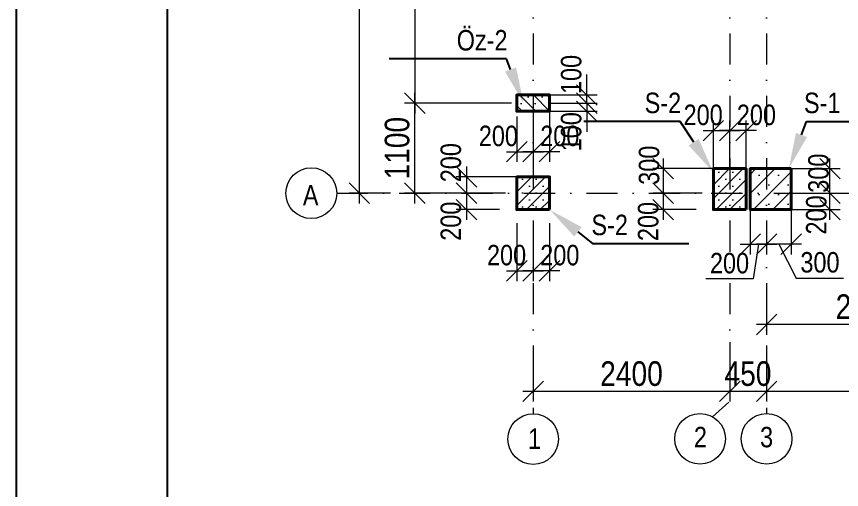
# Model space of a CAD drawing. Header units: millimetres. Extents: x -149347 to 251215, y -2929184 to -2541447.
# Drawn here: x -22970 to -12898, y -2598673 to -2592898 of the extents above; entities that cross this region are included whole.
import ezdxf
from ezdxf import colors
from ezdxf.entities.mleader import LeaderData, LeaderLine
from ezdxf.math import Vec2, Vec3

# ---------------------------------------------------------------- set-up
doc = ezdxf.new("R2010")
doc.units = ezdxf.units.MM
for name, pattern in [('CENTER', [1524, 952.5, -190.5, 190.5, -190.5]), ('DASHDOTX2', [50.8, 25.4, -12.7, 0, -12.7]), ('осевая', [50.8, 31.75, -6.35, 6.35, -6.35])]:
    doc.linetypes.add(name, pattern=pattern)
for name, color, linetype, lineweight in [('Калонлар', 2, 'Continuous', 40), ('колонна', 6, 'Continuous', 40), ('оси', 65, 'осевая', 9), ('размер', 2, 'Continuous', 13)]:
    doc.layers.add(name, color=color, linetype=linetype, lineweight=lineweight)
doc.styles.add('style1', font='A3TI(LA).TTF', dxfattribs={"height": 400})
doc.styles.add('style6', font='ARIALN.TTF', dxfattribs={"height": 300})
doc.dimstyles.new('DIM_100', dxfattribs={"dimscale": 100, "dimtxt": 250, "dimasz": 2.5, "dimexe": 1.25, "dimexo": 0.625, "dimtad": 1, "dimdec": 0, "dimtxsty": 'style1', "dimblk": 'OBLIQUE', "dimcen": 2.5, "dimdle": 1.25, "dimclrd": 251, "dimclre": 251, "dimaunit": 1, "dimadec": 3, "dimazin": 0, "dimtfac": 1, "dimtdec": 0, "dimtmove": 1, "dimatfit": 3, "dimfxl": 1.25, "dimlwd": 5, "dimlwe": 5, "dimarcsym": 0})

# ---------------------------------------------------------------- blocks, each defined once
blk = doc.blocks.new('mekteb')
at = {"color": 0, "lineweight": 25}
blk.add_line((99643, -1849866), (99643, -1821466), dxfattribs=at)
at = {"color": 0, "lineweight": 25, "ltscale": 15}
blk.add_line((101643, -1849366), (101643, -1821966), dxfattribs=at)
blk = doc.blocks.new('_Oblique')
at = {"color": 0, "linetype": 'ByBlock', "lineweight": -2}
blk.add_line((-0.5, -0.5), (0.5, 0.5), dxfattribs=at)
blk = doc.blocks.new('*D295')
at = {"color": 251, "lineweight": 5, "ltscale": 50, "transparency": 16777216}
for p, q in [((-7812, -2596927), (-7812, -2597600)), ((-13812, -2597008), (-13812, -2597600))]:
    blk.add_line(p, q, dxfattribs=at)
at = {"color": 251, "linetype": 'ByBlock', "lineweight": 5, "ltscale": 50, "transparency": 16777216}
blk.add_line((-7687, -2597475), (-13937, -2597475), dxfattribs=at)
at = {"layer": 'Defpoints', "color": 0, "lineweight": 15, "ltscale": 50, "transparency": 16777216}
for p in [(-13812, -2596946), (-7812, -2596865), (-13812, -2597475)]:
    blk.add_point(p, dxfattribs=at)
at = {"color": 251, "lineweight": 5, "ltscale": 50, "transparency": 16777216, "xscale": 250, "yscale": 250, "zscale": 250, "rotation": 180}
blk.add_blockref('_Oblique', (-13812, -2597475), dxfattribs=at)
at = {"color": 251, "lineweight": 5, "ltscale": 50, "transparency": 16777216, "xscale": 250, "yscale": 250, "zscale": 250}
blk.add_blockref('_Oblique', (-7812, -2597475), dxfattribs=at)
at = {"color": 0, "lineweight": 15, "ltscale": 50, "transparency": 16777216, "insert": (-10812, -2597260), "char_height": 300, "attachment_point": 5, "style": 'style6'}
blk.add_mtext('6000', dxfattribs=at)
blk = doc.blocks.new('*D298')
at = {"color": 251, "linetype": 'ByBlock', "lineweight": 5, "ltscale": 50, "transparency": 16777216}
blk.add_line((-13039, -2595381), (-13039, -2594931), dxfattribs=at)
at = {"color": 251, "lineweight": 5, "ltscale": 50, "transparency": 16777216}
for p, q in [((-13517, -2595056), (-12914, -2595056)), ((-13770, -2595256), (-12914, -2595256))]:
    blk.add_line(p, q, dxfattribs=at)
at = {"layer": 'Defpoints', "color": 0, "lineweight": 15, "ltscale": 50, "transparency": 16777216}
for p in [(-13580, -2595056), (-13039, -2595056), (-13832, -2595256)]:
    blk.add_point(p, dxfattribs=at)
at = {"color": 251, "lineweight": 5, "ltscale": 50, "transparency": 16777216, "xscale": 250, "yscale": 250, "zscale": 250}
for p, rotation in [((-13039, -2595056), 90), ((-13039, -2595256), 270)]:
    blk.add_blockref('_Oblique', p, dxfattribs=dict(at, rotation=rotation))
at = {"color": 0, "lineweight": 15, "ltscale": 50, "transparency": 16777216, "insert": (-13205, -2595321), "char_height": 300, "attachment_point": 5, "rotation": 90, "style": 'style6'}
blk.add_mtext('{\\H0.83333x;200}', dxfattribs=at)
blk = doc.blocks.new('*D299')
at = {"color": 251, "linetype": 'ByBlock', "lineweight": 5, "ltscale": 50, "transparency": 16777216}
blk.add_line((-13039, -2595181), (-13039, -2594631), dxfattribs=at)
at = {"color": 251, "lineweight": 5, "ltscale": 50, "transparency": 16777216}
for p, q in [((-13542, -2594756), (-12914, -2594756)), ((-13514, -2595056), (-12914, -2595056))]:
    blk.add_line(p, q, dxfattribs=at)
at = {"layer": 'Defpoints', "color": 0, "lineweight": 15, "ltscale": 50, "transparency": 16777216}
for p in [(-13605, -2594756), (-13039, -2594756), (-13577, -2595056)]:
    blk.add_point(p, dxfattribs=at)
at = {"color": 251, "lineweight": 5, "ltscale": 50, "transparency": 16777216, "xscale": 250, "yscale": 250, "zscale": 250}
for p, rotation in [((-13039, -2594756), 90), ((-13039, -2595056), 270)]:
    blk.add_blockref('_Oblique', p, dxfattribs=dict(at, rotation=rotation))
at = {"color": 0, "lineweight": 15, "ltscale": 50, "transparency": 16777216, "insert": (-13178, -2594811), "char_height": 300, "attachment_point": 5, "rotation": 90, "style": 'style6'}
blk.add_mtext('{\\H0.83333x;300}', dxfattribs=at)
blk = doc.blocks.new('*D303')
at = {"color": 251, "lineweight": 5, "ltscale": 50, "transparency": 16777216}
for p, q in [((-14262, -2596875), (-14262, -2597600)), ((-13812, -2597128), (-13812, -2597600))]:
    blk.add_line(p, q, dxfattribs=at)
at = {"color": 251, "linetype": 'ByBlock', "lineweight": 5, "ltscale": 50, "transparency": 16777216}
blk.add_line((-13687, -2597475), (-14387, -2597475), dxfattribs=at)
at = {"layer": 'Defpoints', "color": 0, "lineweight": 15, "ltscale": 50, "transparency": 16777216}
for p in [(-14262, -2596813), (-13812, -2597065), (-14262, -2597475)]:
    blk.add_point(p, dxfattribs=at)
at = {"color": 251, "lineweight": 5, "ltscale": 50, "transparency": 16777216, "xscale": 250, "yscale": 250, "zscale": 250, "rotation": 180}
blk.add_blockref('_Oblique', (-14262, -2597475), dxfattribs=at)
at = {"color": 251, "lineweight": 5, "ltscale": 50, "transparency": 16777216, "xscale": 250, "yscale": 250, "zscale": 250}
blk.add_blockref('_Oblique', (-13812, -2597475), dxfattribs=at)
at = {"color": 0, "lineweight": 15, "ltscale": 50, "transparency": 16777216, "insert": (-14040, -2597260), "char_height": 300, "attachment_point": 5, "style": 'style6'}
blk.add_mtext('450', dxfattribs=at)
blk = doc.blocks.new('*D311')
at = {"color": 251, "lineweight": 5, "ltscale": 50, "transparency": 16777216}
for p, q in [((-13512, -2595096), (-13512, -2595803)), ((-13812, -2595441), (-13812, -2595803))]:
    blk.add_line(p, q, dxfattribs=at)
at = {"color": 251, "linetype": 'ByBlock', "lineweight": 5, "ltscale": 50, "transparency": 16777216}
for p, q in [((-13387, -2595678), (-13937, -2595678)), ((-13662, -2595678), (-13450, -2596092)), ((-13450, -2596092), (-12872, -2596092))]:
    blk.add_line(p, q, dxfattribs=at)
at = {"layer": 'Defpoints', "color": 0, "lineweight": 15, "ltscale": 50, "transparency": 16777216}
for p in [(-13512, -2595033), (-13812, -2595378), (-13812, -2595678)]:
    blk.add_point(p, dxfattribs=at)
at = {"color": 251, "lineweight": 5, "ltscale": 50, "transparency": 16777216, "xscale": 250, "yscale": 250, "zscale": 250, "rotation": 180}
blk.add_blockref('_Oblique', (-13812, -2595678), dxfattribs=at)
at = {"color": 251, "lineweight": 5, "ltscale": 50, "transparency": 16777216, "xscale": 250, "yscale": 250, "zscale": 250}
blk.add_blockref('_Oblique', (-13512, -2595678), dxfattribs=at)
at = {"color": 0, "lineweight": 15, "ltscale": 50, "transparency": 16777216, "insert": (-13161, -2595901), "char_height": 300, "attachment_point": 5, "style": 'style6'}
blk.add_mtext('{\\H0.83333x;300}', dxfattribs=at)
blk = doc.blocks.new('*D312')
at = {"color": 251, "lineweight": 5, "ltscale": 50, "transparency": 16777216}
for p, q in [((-14012, -2595096), (-14012, -2595803)), ((-13812, -2595441), (-13812, -2595803))]:
    blk.add_line(p, q, dxfattribs=at)
at = {"color": 251, "linetype": 'ByBlock', "lineweight": 5, "ltscale": 50, "transparency": 16777216}
for p, q in [((-14137, -2595678), (-13687, -2595678)), ((-13912, -2595678), (-13975, -2596102)), ((-13975, -2596102), (-14555, -2596102))]:
    blk.add_line(p, q, dxfattribs=at)
at = {"layer": 'Defpoints', "color": 0, "lineweight": 15, "ltscale": 50, "transparency": 16777216}
for p in [(-14012, -2595033), (-13812, -2595378), (-13812, -2595678)]:
    blk.add_point(p, dxfattribs=at)
at = {"color": 251, "lineweight": 5, "ltscale": 50, "transparency": 16777216, "xscale": 250, "yscale": 250, "zscale": 250, "rotation": 180}
blk.add_blockref('_Oblique', (-14012, -2595678), dxfattribs=at)
at = {"color": 251, "lineweight": 5, "ltscale": 50, "transparency": 16777216, "xscale": 250, "yscale": 250, "zscale": 250}
blk.add_blockref('_Oblique', (-13812, -2595678), dxfattribs=at)
at = {"color": 0, "lineweight": 15, "ltscale": 50, "transparency": 16777216, "insert": (-14265, -2595911), "char_height": 300, "attachment_point": 5, "style": 'style6'}
blk.add_mtext('{\\H0.83333x;200}', dxfattribs=at)
blk = doc.blocks.new('*D316')
at = {"color": 251, "linetype": 'ByBlock', "lineweight": 5, "ltscale": 50, "transparency": 16777216}
blk.add_line((-15076, -2594631), (-15076, -2595181), dxfattribs=at)
at = {"color": 251, "lineweight": 5, "ltscale": 50, "transparency": 16777216}
for p, q in [((-14466, -2594756), (-15201, -2594756)), ((-14598, -2595056), (-15201, -2595056))]:
    blk.add_line(p, q, dxfattribs=at)
at = {"layer": 'Defpoints', "color": 0, "lineweight": 15, "ltscale": 50, "transparency": 16777216}
for p in [(-14404, -2594756), (-15076, -2595056), (-14535, -2595056)]:
    blk.add_point(p, dxfattribs=at)
at = {"color": 251, "lineweight": 5, "ltscale": 50, "transparency": 16777216, "xscale": 250, "yscale": 250, "zscale": 250}
for p, rotation in [((-15076, -2594756), 90), ((-15076, -2595056), 270)]:
    blk.add_blockref('_Oblique', p, dxfattribs=dict(at, rotation=rotation))
at = {"color": 0, "lineweight": 15, "ltscale": 50, "transparency": 16777216, "insert": (-15246, -2594714), "char_height": 300, "attachment_point": 5, "rotation": 90, "style": 'style6'}
blk.add_mtext('{\\H0.83333x;300}', dxfattribs=at)
blk = doc.blocks.new('*D317')
at = {"color": 251, "linetype": 'ByBlock', "lineweight": 5, "ltscale": 50, "transparency": 16777216}
blk.add_line((-15076, -2594931), (-15076, -2595381), dxfattribs=at)
at = {"color": 251, "lineweight": 5, "ltscale": 50, "transparency": 16777216}
for p, q in [((-14601, -2595056), (-15201, -2595056)), ((-14673, -2595256), (-15201, -2595256))]:
    blk.add_line(p, q, dxfattribs=at)
at = {"layer": 'Defpoints', "color": 0, "lineweight": 15, "ltscale": 50, "transparency": 16777216}
for p in [(-14538, -2595056), (-15076, -2595256), (-14610, -2595256)]:
    blk.add_point(p, dxfattribs=at)
at = {"color": 251, "lineweight": 5, "ltscale": 50, "transparency": 16777216, "xscale": 250, "yscale": 250, "zscale": 250}
for p, rotation in [((-15076, -2595056), 90), ((-15076, -2595256), 270)]:
    blk.add_blockref('_Oblique', p, dxfattribs=dict(at, rotation=rotation))
at = {"color": 0, "lineweight": 15, "ltscale": 50, "transparency": 16777216, "insert": (-15257, -2595401), "char_height": 300, "attachment_point": 5, "rotation": 90, "style": 'style6'}
blk.add_mtext('{\\H0.83333x;200}', dxfattribs=at)
blk = doc.blocks.new('*D319')
at = {"color": 251, "lineweight": 5, "ltscale": 50, "transparency": 16777216}
for p, q in [((-14462, -2594874), (-14462, -2594166)), ((-14262, -2594737), (-14262, -2594166))]:
    blk.add_line(p, q, dxfattribs=at)
at = {"color": 251, "linetype": 'ByBlock', "lineweight": 5, "ltscale": 50, "transparency": 16777216}
blk.add_line((-14587, -2594291), (-14137, -2594291), dxfattribs=at)
at = {"layer": 'Defpoints', "color": 0, "lineweight": 15, "ltscale": 50, "transparency": 16777216}
for p in [(-14262, -2594291), (-14262, -2594800), (-14462, -2594936)]:
    blk.add_point(p, dxfattribs=at)
at = {"color": 251, "lineweight": 5, "ltscale": 50, "transparency": 16777216, "xscale": 250, "yscale": 250, "zscale": 250, "rotation": 180}
blk.add_blockref('_Oblique', (-14462, -2594291), dxfattribs=at)
at = {"color": 251, "lineweight": 5, "ltscale": 50, "transparency": 16777216, "xscale": 250, "yscale": 250, "zscale": 250}
blk.add_blockref('_Oblique', (-14262, -2594291), dxfattribs=at)
at = {"color": 0, "lineweight": 15, "ltscale": 50, "transparency": 16777216, "insert": (-14587, -2594101), "char_height": 300, "attachment_point": 5, "style": 'style6'}
blk.add_mtext('{\\H0.83333x;200}', dxfattribs=at)
blk = doc.blocks.new('*D284')
at = {"color": 251, "lineweight": 5, "ltscale": 50, "transparency": 16777216}
for p, q in [((-14262, -2594737), (-14262, -2594166)), ((-14062, -2594874), (-14062, -2594166))]:
    blk.add_line(p, q, dxfattribs=at)
at = {"color": 251, "linetype": 'ByBlock', "lineweight": 5, "ltscale": 50, "transparency": 16777216}
blk.add_line((-13937, -2594291), (-14387, -2594291), dxfattribs=at)
at = {"layer": 'Defpoints', "color": 0, "lineweight": 15, "ltscale": 50, "transparency": 16777216}
for p in [(-14262, -2594291), (-14262, -2594800), (-14062, -2594936)]:
    blk.add_point(p, dxfattribs=at)
at = {"color": 251, "lineweight": 5, "ltscale": 50, "transparency": 16777216, "xscale": 250, "yscale": 250, "zscale": 250, "rotation": 180}
blk.add_blockref('_Oblique', (-14262, -2594291), dxfattribs=at)
at = {"color": 251, "lineweight": 5, "ltscale": 50, "transparency": 16777216, "xscale": 250, "yscale": 250, "zscale": 250}
blk.add_blockref('_Oblique', (-14062, -2594291), dxfattribs=at)
at = {"color": 0, "lineweight": 15, "ltscale": 50, "transparency": 16777216, "insert": (-13937, -2594101), "char_height": 300, "attachment_point": 5, "style": 'style6'}
blk.add_mtext('{\\H0.83333x;200}', dxfattribs=at)
blk = doc.blocks.new('*D285')
at = {"color": 251, "lineweight": 5, "ltscale": 50, "transparency": 16777216}
for p, q in [((-14262, -2596875), (-14262, -2597600)), ((-16662, -2596955), (-16662, -2597600))]:
    blk.add_line(p, q, dxfattribs=at)
at = {"color": 251, "linetype": 'ByBlock', "lineweight": 5, "ltscale": 50, "transparency": 16777216}
blk.add_line((-14137, -2597475), (-16787, -2597475), dxfattribs=at)
at = {"layer": 'Defpoints', "color": 0, "lineweight": 15, "ltscale": 50, "transparency": 16777216}
for p in [(-14262, -2596813), (-16662, -2596893), (-16662, -2597475)]:
    blk.add_point(p, dxfattribs=at)
at = {"color": 251, "lineweight": 5, "ltscale": 50, "transparency": 16777216, "xscale": 250, "yscale": 250, "zscale": 250, "rotation": 180}
blk.add_blockref('_Oblique', (-16662, -2597475), dxfattribs=at)
at = {"color": 251, "lineweight": 5, "ltscale": 50, "transparency": 16777216, "xscale": 250, "yscale": 250, "zscale": 250}
blk.add_blockref('_Oblique', (-14262, -2597475), dxfattribs=at)
at = {"color": 0, "lineweight": 15, "ltscale": 50, "transparency": 16777216, "insert": (-15462, -2597260), "char_height": 300, "attachment_point": 5, "style": 'style6'}
blk.add_mtext('2400', dxfattribs=at)
blk = doc.blocks.new('*D290')
at = {"color": 251, "linetype": 'ByBlock', "lineweight": 5, "ltscale": 50, "transparency": 16777216}
blk.add_line((-17476, -2594731), (-17476, -2595181), dxfattribs=at)
at = {"color": 251, "lineweight": 5, "ltscale": 50, "transparency": 16777216}
for p, q in [((-16866, -2594856), (-17601, -2594856)), ((-16998, -2595056), (-17601, -2595056))]:
    blk.add_line(p, q, dxfattribs=at)
at = {"layer": 'Defpoints', "color": 0, "lineweight": 15, "ltscale": 50, "transparency": 16777216}
for p in [(-16804, -2594856), (-17476, -2595056), (-16935, -2595056)]:
    blk.add_point(p, dxfattribs=at)
at = {"color": 251, "lineweight": 5, "ltscale": 50, "transparency": 16777216, "xscale": 250, "yscale": 250, "zscale": 250}
for p, rotation in [((-17476, -2594856), 90), ((-17476, -2595056), 270)]:
    blk.add_blockref('_Oblique', p, dxfattribs=dict(at, rotation=rotation))
at = {"color": 0, "lineweight": 15, "ltscale": 50, "transparency": 16777216, "insert": (-17666, -2594683), "char_height": 300, "attachment_point": 5, "rotation": 90, "style": 'style6'}
blk.add_mtext('{\\H0.83333x;200}', dxfattribs=at)
blk = doc.blocks.new('*D291')
at = {"color": 251, "linetype": 'ByBlock', "lineweight": 5, "ltscale": 50, "transparency": 16777216}
blk.add_line((-17476, -2594931), (-17476, -2595381), dxfattribs=at)
at = {"color": 251, "lineweight": 5, "ltscale": 50, "transparency": 16777216}
for p, q in [((-17001, -2595056), (-17601, -2595056)), ((-17073, -2595256), (-17601, -2595256))]:
    blk.add_line(p, q, dxfattribs=at)
at = {"layer": 'Defpoints', "color": 0, "lineweight": 15, "ltscale": 50, "transparency": 16777216}
for p in [(-16938, -2595056), (-17476, -2595256), (-17010, -2595256)]:
    blk.add_point(p, dxfattribs=at)
at = {"color": 251, "lineweight": 5, "ltscale": 50, "transparency": 16777216, "xscale": 250, "yscale": 250, "zscale": 250}
for p, rotation in [((-17476, -2595056), 90), ((-17476, -2595256), 270)]:
    blk.add_blockref('_Oblique', p, dxfattribs=dict(at, rotation=rotation))
at = {"color": 0, "lineweight": 15, "ltscale": 50, "transparency": 16777216, "insert": (-17666, -2595397), "char_height": 300, "attachment_point": 5, "rotation": 90, "style": 'style6'}
blk.add_mtext('{\\H0.83333x;200}', dxfattribs=at)
blk = doc.blocks.new('*D292')
at = {"color": 251, "lineweight": 5, "ltscale": 50, "transparency": 16777216}
for p, q in [((-16862, -2595421), (-16862, -2596128)), ((-16662, -2595557), (-16662, -2596128))]:
    blk.add_line(p, q, dxfattribs=at)
at = {"color": 251, "linetype": 'ByBlock', "lineweight": 5, "ltscale": 50, "transparency": 16777216}
blk.add_line((-16987, -2596003), (-16537, -2596003), dxfattribs=at)
at = {"layer": 'Defpoints', "color": 0, "lineweight": 15, "ltscale": 50, "transparency": 16777216}
for p in [(-16862, -2595358), (-16662, -2595495), (-16662, -2596003)]:
    blk.add_point(p, dxfattribs=at)
at = {"color": 251, "lineweight": 5, "ltscale": 50, "transparency": 16777216, "xscale": 250, "yscale": 250, "zscale": 250, "rotation": 180}
blk.add_blockref('_Oblique', (-16862, -2596003), dxfattribs=at)
at = {"color": 251, "lineweight": 5, "ltscale": 50, "transparency": 16777216, "xscale": 250, "yscale": 250, "zscale": 250}
blk.add_blockref('_Oblique', (-16662, -2596003), dxfattribs=at)
at = {"color": 0, "lineweight": 15, "ltscale": 50, "transparency": 16777216, "insert": (-16987, -2595813), "char_height": 300, "attachment_point": 5, "style": 'style6'}
blk.add_mtext('{\\H0.83333x;200}', dxfattribs=at)
blk = doc.blocks.new('*D293')
at = {"color": 251, "lineweight": 5, "ltscale": 50, "transparency": 16777216}
for p, q in [((-16462, -2595421), (-16462, -2596128)), ((-16662, -2595557), (-16662, -2596128))]:
    blk.add_line(p, q, dxfattribs=at)
at = {"color": 251, "linetype": 'ByBlock', "lineweight": 5, "ltscale": 50, "transparency": 16777216}
blk.add_line((-16337, -2596003), (-16787, -2596003), dxfattribs=at)
at = {"layer": 'Defpoints', "color": 0, "lineweight": 15, "ltscale": 50, "transparency": 16777216}
for p in [(-16462, -2595358), (-16662, -2595495), (-16662, -2596003)]:
    blk.add_point(p, dxfattribs=at)
at = {"color": 251, "lineweight": 5, "ltscale": 50, "transparency": 16777216, "xscale": 250, "yscale": 250, "zscale": 250, "rotation": 180}
blk.add_blockref('_Oblique', (-16662, -2596003), dxfattribs=at)
at = {"color": 251, "lineweight": 5, "ltscale": 50, "transparency": 16777216, "xscale": 250, "yscale": 250, "zscale": 250}
blk.add_blockref('_Oblique', (-16462, -2596003), dxfattribs=at)
at = {"color": 0, "lineweight": 15, "ltscale": 50, "transparency": 16777216, "insert": (-16337, -2595813), "char_height": 300, "attachment_point": 5, "style": 'style6'}
blk.add_mtext('{\\H0.83333x;200}', dxfattribs=at)
blk = doc.blocks.new('*D294')
at = {"color": 251, "linetype": 'ByBlock', "lineweight": 5, "ltscale": 50, "transparency": 16777216}
blk.add_line((-18785, -2588931), (-18785, -2595181), dxfattribs=at)
at = {"color": 251, "lineweight": 5, "ltscale": 50, "transparency": 16777216}
for p, q in [((-18402, -2589056), (-18910, -2589056)), ((-18402, -2595056), (-18910, -2595056))]:
    blk.add_line(p, q, dxfattribs=at)
at = {"layer": 'Defpoints', "color": 0, "lineweight": 15, "ltscale": 50, "transparency": 16777216}
for p in [(-18339, -2589056), (-18785, -2595056), (-18339, -2595056)]:
    blk.add_point(p, dxfattribs=at)
at = {"color": 251, "lineweight": 5, "ltscale": 50, "transparency": 16777216, "xscale": 250, "yscale": 250, "zscale": 250}
for p, rotation in [((-18785, -2589056), 90), ((-18785, -2595056), 270)]:
    blk.add_blockref('_Oblique', p, dxfattribs=dict(at, rotation=rotation))
at = {"color": 0, "lineweight": 15, "ltscale": 50, "transparency": 16777216, "insert": (-19000, -2592056), "char_height": 300, "attachment_point": 5, "rotation": 90, "style": 'style6'}
blk.add_mtext('6000', dxfattribs=at)
blk = doc.blocks.new('*D282')
at = {"color": 251, "lineweight": 5, "ltscale": 50, "transparency": 16777216}
for p, q in [((-11362, -2596262), (-11362, -2596783)), ((-13812, -2596407), (-13812, -2596783))]:
    blk.add_line(p, q, dxfattribs=at)
at = {"color": 251, "linetype": 'ByBlock', "lineweight": 5, "ltscale": 50, "transparency": 16777216}
blk.add_line((-11237, -2596658), (-13937, -2596658), dxfattribs=at)
at = {"layer": 'Defpoints', "color": 0, "lineweight": 15, "ltscale": 50, "transparency": 16777216}
for p in [(-11362, -2596200), (-13812, -2596345), (-13812, -2596658)]:
    blk.add_point(p, dxfattribs=at)
at = {"color": 251, "lineweight": 5, "ltscale": 50, "transparency": 16777216, "xscale": 250, "yscale": 250, "zscale": 250, "rotation": 180}
blk.add_blockref('_Oblique', (-13812, -2596658), dxfattribs=at)
at = {"color": 251, "lineweight": 5, "ltscale": 50, "transparency": 16777216, "xscale": 250, "yscale": 250, "zscale": 250}
blk.add_blockref('_Oblique', (-11362, -2596658), dxfattribs=at)
at = {"color": 0, "lineweight": 15, "ltscale": 50, "transparency": 16777216, "insert": (-12587, -2596442), "char_height": 300, "attachment_point": 5, "style": 'style6'}
blk.add_mtext('2450', dxfattribs=at)
blk = doc.blocks.new('*D329')
at = {"color": 251, "linetype": 'ByBlock', "lineweight": 5, "ltscale": 50, "transparency": 16777216}
blk.add_line((-18106, -2590031), (-18106, -2594081), dxfattribs=at)
at = {"color": 251, "lineweight": 5, "ltscale": 50, "transparency": 16777216}
for p, q in [((-16925, -2590156), (-18231, -2590156)), ((-16925, -2593956), (-18231, -2593956))]:
    blk.add_line(p, q, dxfattribs=at)
at = {"layer": 'Defpoints', "color": 0, "lineweight": 15, "ltscale": 50, "transparency": 16777216}
for p in [(-16862, -2590156), (-18106, -2593956), (-16862, -2593956)]:
    blk.add_point(p, dxfattribs=at)
at = {"color": 251, "lineweight": 5, "ltscale": 50, "transparency": 16777216, "xscale": 250, "yscale": 250, "zscale": 250}
for p, rotation in [((-18106, -2590156), 90), ((-18106, -2593956), 270)]:
    blk.add_blockref('_Oblique', p, dxfattribs=dict(at, rotation=rotation))
at = {"color": 0, "lineweight": 15, "ltscale": 50, "transparency": 16777216, "insert": (-18322, -2592056), "char_height": 300, "attachment_point": 5, "rotation": 90, "style": 'style6'}
blk.add_mtext('3800', dxfattribs=at)
blk = doc.blocks.new('*D324')
at = {"color": 251, "linetype": 'ByBlock', "lineweight": 5, "ltscale": 50, "transparency": 16777216}
for p, q in [((-16007, -2593956), (-16007, -2593706)), ((-16007, -2593956), (-16007, -2594055)), ((-16007, -2594055), (-16007, -2594305))]:
    blk.add_line(p, q, dxfattribs=at)
at = {"color": 251, "lineweight": 5, "ltscale": 50, "transparency": 16777216}
for p, q in [((-16460, -2593956), (-15882, -2593956)), ((-16510, -2594055), (-15882, -2594055))]:
    blk.add_line(p, q, dxfattribs=at)
at = {"layer": 'Defpoints', "color": 0, "lineweight": 15, "ltscale": 50, "transparency": 16777216}
for p in [(-16522, -2593956), (-16572, -2594055), (-16007, -2594055)]:
    blk.add_point(p, dxfattribs=at)
at = {"color": 251, "lineweight": 5, "ltscale": 50, "transparency": 16777216, "xscale": 250, "yscale": 250, "zscale": 250}
for p, rotation in [((-16007, -2593956), 270), ((-16007, -2594055), 90)]:
    blk.add_blockref('_Oblique', p, dxfattribs=dict(at, rotation=rotation))
at = {"color": 0, "lineweight": 15, "ltscale": 50, "transparency": 16777216, "insert": (-16197, -2594305), "char_height": 300, "attachment_point": 5, "rotation": 90, "style": 'style6'}
blk.add_mtext('{\\H0.83333x;100}', dxfattribs=at)
blk = doc.blocks.new('*D325')
at = {"color": 251, "lineweight": 5, "ltscale": 50, "transparency": 16777216}
for p, q in [((-16862, -2594118), (-16862, -2594674)), ((-16662, -2594183), (-16662, -2594674))]:
    blk.add_line(p, q, dxfattribs=at)
at = {"color": 251, "linetype": 'ByBlock', "lineweight": 5, "ltscale": 50, "transparency": 16777216}
blk.add_line((-16987, -2594549), (-16537, -2594549), dxfattribs=at)
at = {"layer": 'Defpoints', "color": 0, "lineweight": 15, "ltscale": 50, "transparency": 16777216}
for p in [(-16862, -2594056), (-16662, -2594121), (-16662, -2594549)]:
    blk.add_point(p, dxfattribs=at)
at = {"color": 251, "lineweight": 5, "ltscale": 50, "transparency": 16777216, "xscale": 250, "yscale": 250, "zscale": 250, "rotation": 180}
blk.add_blockref('_Oblique', (-16862, -2594549), dxfattribs=at)
at = {"color": 251, "lineweight": 5, "ltscale": 50, "transparency": 16777216, "xscale": 250, "yscale": 250, "zscale": 250}
blk.add_blockref('_Oblique', (-16662, -2594549), dxfattribs=at)
at = {"color": 0, "lineweight": 15, "ltscale": 50, "transparency": 16777216, "insert": (-17087, -2594358), "char_height": 300, "attachment_point": 5, "style": 'style6'}
blk.add_mtext('{\\H0.83333x;200}', dxfattribs=at)
blk = doc.blocks.new('*D326')
at = {"color": 251, "lineweight": 5, "ltscale": 50, "transparency": 16777216}
for p, q in [((-16462, -2593966), (-16462, -2594674)), ((-16662, -2594183), (-16662, -2594674))]:
    blk.add_line(p, q, dxfattribs=at)
at = {"color": 251, "linetype": 'ByBlock', "lineweight": 5, "ltscale": 50, "transparency": 16777216}
blk.add_line((-16337, -2594549), (-16787, -2594549), dxfattribs=at)
at = {"layer": 'Defpoints', "color": 0, "lineweight": 15, "ltscale": 50, "transparency": 16777216}
for p in [(-16462, -2593904), (-16662, -2594121), (-16662, -2594549)]:
    blk.add_point(p, dxfattribs=at)
at = {"color": 251, "lineweight": 5, "ltscale": 50, "transparency": 16777216, "xscale": 250, "yscale": 250, "zscale": 250, "rotation": 180}
blk.add_blockref('_Oblique', (-16662, -2594549), dxfattribs=at)
at = {"color": 251, "lineweight": 5, "ltscale": 50, "transparency": 16777216, "xscale": 250, "yscale": 250, "zscale": 250}
blk.add_blockref('_Oblique', (-16462, -2594549), dxfattribs=at)
at = {"color": 0, "lineweight": 15, "ltscale": 50, "transparency": 16777216, "insert": (-16337, -2594358), "char_height": 300, "attachment_point": 5, "style": 'style6'}
blk.add_mtext('{\\H0.83333x;200}', dxfattribs=at)
blk = doc.blocks.new('*D327')
at = {"color": 251, "linetype": 'ByBlock', "lineweight": 5, "ltscale": 50, "transparency": 16777216}
for p, q in [((-16007, -2593856), (-16007, -2593606)), ((-16007, -2593956), (-16007, -2593856)), ((-16007, -2593956), (-16007, -2594206))]:
    blk.add_line(p, q, dxfattribs=at)
at = {"color": 251, "lineweight": 5, "ltscale": 50, "transparency": 16777216}
for p, q in [((-16510, -2593856), (-15882, -2593856)), ((-16460, -2593956), (-15882, -2593956))]:
    blk.add_line(p, q, dxfattribs=at)
at = {"layer": 'Defpoints', "color": 0, "lineweight": 15, "ltscale": 50, "transparency": 16777216}
for p in [(-16572, -2593856), (-16007, -2593856), (-16522, -2593956)]:
    blk.add_point(p, dxfattribs=at)
at = {"color": 251, "lineweight": 5, "ltscale": 50, "transparency": 16777216, "xscale": 250, "yscale": 250, "zscale": 250}
for p, rotation in [((-16007, -2593856), 270), ((-16007, -2593956), 90)]:
    blk.add_blockref('_Oblique', p, dxfattribs=dict(at, rotation=rotation))
at = {"color": 0, "lineweight": 15, "ltscale": 50, "transparency": 16777216, "insert": (-16197, -2593606), "char_height": 300, "attachment_point": 5, "rotation": 90, "style": 'style6'}
blk.add_mtext('{\\H0.83333x;100}', dxfattribs=at)
blk = doc.blocks.new('*D330')
at = {"color": 251, "linetype": 'ByBlock', "lineweight": 5, "ltscale": 50, "transparency": 16777216}
blk.add_line((-18106, -2595181), (-18106, -2593831), dxfattribs=at)
at = {"color": 251, "lineweight": 5, "ltscale": 50, "transparency": 16777216}
for p, q in [((-16925, -2593956), (-18231, -2593956)), ((-17539, -2595056), (-18231, -2595056))]:
    blk.add_line(p, q, dxfattribs=at)
at = {"layer": 'Defpoints', "color": 0, "lineweight": 15, "ltscale": 50, "transparency": 16777216}
for p in [(-18106, -2593956), (-16862, -2593956), (-17476, -2595056)]:
    blk.add_point(p, dxfattribs=at)
at = {"color": 251, "lineweight": 5, "ltscale": 50, "transparency": 16777216, "xscale": 250, "yscale": 250, "zscale": 250}
for p, rotation in [((-18106, -2593956), 90), ((-18106, -2595056), 270)]:
    blk.add_blockref('_Oblique', p, dxfattribs=dict(at, rotation=rotation))
at = {"color": 0, "lineweight": 15, "ltscale": 50, "transparency": 16777216, "insert": (-18322, -2594506), "char_height": 300, "attachment_point": 5, "rotation": 90, "style": 'style6'}
blk.add_mtext('1100', dxfattribs=at)

msp = doc.modelspace()

# ---------------------------------------------------------------- hatches: boundary and pattern name
at = {"lineweight": 15, "ltscale": 50}
h = msp.add_hatch(dxfattribs=at)
h.set_pattern_fill('SACNCR', color=4, scale=50)
h.set_pattern_definition([(45, (-581665.32, -32311.63), (-84.189901, 84.189901), []), (45, (-581581.13, -32311.63), (-84.189901, 84.189901), [0, -119.0625])])
h.paths.add_polyline_path([(-14462.04398, -2595255.87771), (-14062.04398, -2595255.87771), (-14062.04398, -2594755.87771), (-14462.04398, -2594755.87771)])
h = msp.add_hatch(dxfattribs=at)
h.set_pattern_fill('SACNCR', color=4, scale=70)
h.set_pattern_definition([(45, (-815037.26, -1313.62), (-117.865862, 117.865862), []), (45, (-814919.4, -1313.62), (-117.865862, 117.865862), [0, -166.6875])])
h.paths.add_polyline_path([(-14012.04398, -2595255.87771), (-13512.04398, -2595255.87771), (-13512.04398, -2594755.87771), (-14012.04398, -2594755.87771)])
h = msp.add_hatch(dxfattribs=at)
h.set_pattern_fill('SACNCR', color=4, scale=50)
h.set_pattern_definition([(45, (-579265.32, -32311.63), (-84.189901, 84.189901), []), (45, (-579181.13, -32311.63), (-84.189901, 84.189901), [0, -119.0625])])
h.paths.add_polyline_path([(-16862.04398, -2594855.87771), (-16462.04398, -2594855.87771), (-16462.04398, -2595255.87771), (-16862.04398, -2595255.87771)])
at = {"layer": 'размер'}
h = msp.add_hatch(dxfattribs=at)
h.set_pattern_fill('SACNCR', color=256, scale=50, angle=270, style=0)
h.set_pattern_definition([(315, (353881.22, -2645317.64), (84.1899, 84.1899), []), (315, (353881.22, -2645401.83), (84.1899, 84.1899), [0, -119.0625])])
h.paths.add_polyline_path([(-16862.04398, -2594055.87771), (-16862.04398, -2593855.87771), (-16462.04398, -2593855.87771), (-16462.04398, -2594055.87771)])

# ---------------------------------------------------------------- linework, layer by layer
at = {"color": 1, "linetype": 'DASHDOTX2', "lineweight": 13, "ltscale": 15}
for p, q in [((-16662.04398, -2587769.44284), (-16662.04398, -2597747.77931)), ((-14262.04398, -2587769.44284), (-14262.04398, -2597589.40088)), ((-13812.04398, -2587769.44284), (-13812.04398, -2597744.94604)), ((-19060.93545, -2595055.87771), (-6290.51932, -2595055.87771))]:
    msp.add_line(p, q, dxfattribs=at)
at = {"color": 231, "lineweight": 15, "ltscale": 50}
for centre, radius in [((-19371.27599, -2595055.87771), 310.34053), ((-16662.04398, -2598056.94553), 309.16622), ((-14624.99352, -2598054.11226), 309.16622), ((-13812.04398, -2598054.11226), 309.16622)]:
    msp.add_circle(centre, radius, dxfattribs=at)
at = {"layer": 'Калонлар', "color": 3}
for points in [[(-14062.04398, -2595255.87771), (-14062.04398, -2594755.87771), (-14462.04398, -2594755.87771), (-14462.04398, -2595255.87771)], [(-16462.04398, -2595255.87771), (-16462.04398, -2594855.87771), (-16862.04398, -2594855.87771), (-16862.04398, -2595255.87771)]]:
    msp.add_lwpolyline(points, close=True, dxfattribs=at)
at = {"layer": 'Калонлар', "color": 1}
msp.add_lwpolyline([(-13512.04398, -2594755.87771), (-13512.04398, -2595255.87771), (-14012.04398, -2595255.87771), (-14012.04398, -2594755.87771)], close=True, dxfattribs=at)
at = {"layer": 'колонна'}
msp.add_lwpolyline([(-16462.04398, -2594055.87771), (-16462.04398, -2593855.87771), (-16862.04398, -2593855.87771), (-16862.04398, -2594055.87771), (-16462.04398, -2594055.87771)], dxfattribs=at)
at = {"layer": 'оси', "color": 59, "linetype": 'CENTER', "ltscale": 20, "true_color": 0x5c5330}
msp.add_line((-14472.56843, -2597785.13208), (-14272.15117, -2597605.88982), dxfattribs=at)

# ---------------------------------------------------------------- block references
at = {"lineweight": 15, "xscale": 0.921676330974804, "yscale": 0.921676330974804, "zscale": 0.921676330974804}
msp.add_blockref('mekteb', (-114808.40342, -902768.44558), dxfattribs=at)

# ---------------------------------------------------------------- texts
at = {"color": 231, "lineweight": 15, "ltscale": 50, "char_height": 250, "style": 'style6'}
for s, insert, attachment_point in [('{\\fArial Narrow|b0|i0|c238|p34;A}', (-19283.07081, -2595205.41569), 9), ('{\\fArial Narrow|b0|i0|c238|p34;1}', (-16725.2483, -2597926.66368), 1), ('{\\fArial Narrow|b0|i0|c238|p34;2}', (-14699.83007, -2597907.63911), 1), ('{\\fArial Narrow|b0|i0|c238|p34;3}', (-13892.2523, -2597907.55864), 1)]:
    msp.add_mtext_dynamic_manual_height_columns(s, width=157.5516269, gutter_width=12.5, heights=[0], dxfattribs=dict(at, insert=insert, attachment_point=attachment_point))

# ---------------------------------------------------------------- dimensions: what is measured, and where the dimension line sits
at = {"color": 231, "lineweight": 15, "ltscale": 50}
for base, p1, p2, angle, picture, middle in [((-18784.71923, -2595055.87771), (-18339.38792, -2589055.87771), (-18339.38792, -2595055.87771), 90, '*D294', (-19000.39112, -2592055.87771)), ((-18105.92663, -2593955.87771), (-16862.04398, -2590155.87771), (-16862.04398, -2593955.87771), 90, '*D329', (-18321.59852, -2592055.87771)), ((-18105.92663, -2593955.87903), (-17476.07803, -2595055.87771), (-16862.04398, -2593955.87903), 90, '*D330', (-18321.59852, -2594505.87837)), ((-16662.04398, -2597475.47423), (-14262.04398, -2596812.6631), (-16662.04398, -2596892.64478), 180, '*D285', (-15462.04398, -2597259.80234)), ((-13812.04398, -2597475.47423), (-7812.04398, -2596864.52298), (-13812.04398, -2596945.61747), 180, '*D295', (-10812.04398, -2597259.80234))]:
    dim = msp.add_linear_dim(base=base, p1=p1, p2=p2, angle=angle, dimstyle='DIM_100', override={"dimtxsty": 'style6'}, dxfattribs=at)
    dim.commit()
    dim.dimension.update_dxf_attribs({"geometry": picture, "text_midpoint": middle})
for base, p1, p2, angle, picture, middle in [((-16006.54761, -2593856.31393), (-16522.36382, -2593955.87771), (-16572.36382, -2593856.31393), 270, '*D327', (-16006.54761, -2593606.31393)), ((-16006.54761, -2594055.44148), (-16522.36382, -2593955.87771), (-16572.36382, -2594055.44148), 90, '*D324', (-16006.54761, -2594305.44148)), ((-16662.04398, -2594548.58866), (-16462.04398, -2593903.76537), (-16662.04398, -2594120.78526), 180, '*D326', (-16337.04398, -2594548.58866)), ((-14262.04398, -2594291.46391), (-14062.04398, -2594936.2872), (-14262.04398, -2594799.89185), 180, '*D284', (-13937.04398, -2594291.46391)), ((-17476.07803, -2595055.87771), (-16803.98636, -2594855.87771), (-16935.44916, -2595055.87771), 90, '*D290', (-17476.07803, -2594682.53226)), ((-15076.07803, -2595055.87771), (-14403.98636, -2594755.87771), (-14535.44916, -2595055.87771), 90, '*D316', (-15055.68129, -2594713.9931)), ((-13039.10489, -2594756.31393), (-13576.97796, -2595055.87771), (-13604.9211, -2594756.31393), 270, '*D299', (-12988.0165, -2594810.78823)), ((-17476.07803, -2595255.87771), (-16938.20497, -2595055.87771), (-17010.26182, -2595255.87771), 90, '*D291', (-17476.07803, -2595396.76408)), ((-15076.07803, -2595255.87771), (-14538.20497, -2595055.87771), (-14610.26182, -2595255.87771), 90, '*D317', (-15066.87221, -2595400.93968)), ((-13039.10489, -2595055.87771), (-13832.04398, -2595255.87771), (-13579.73376, -2595055.87771), 270, '*D298', (-13014.82297, -2595320.54084)), ((-13812.04398, -2595678.201), (-13512.04398, -2595033.37771), (-13812.04398, -2595378.14022), 180, '*D311', (-13387.04398, -2596091.63252)), ((-16662.04398, -2596003.01075), (-16462.04398, -2595358.18746), (-16662.04398, -2595494.58281), 180, '*D293', (-16337.04398, -2596003.01075))]:
    dim = msp.add_linear_dim(base=base, p1=p1, p2=p2, angle=angle, text='{\\H0.83333x;<>}', dimstyle='DIM_100', override={"dimtxsty": 'style6'}, dxfattribs=at)
    dim.commit()
    dim.dimension.update_dxf_attribs({"geometry": picture, "text_midpoint": middle, "dimtype": 160})
for base, p1, p2, picture, middle in [((-14262.04398, -2594291.46391), (-14462.04398, -2594936.2872), (-14262.04398, -2594799.89185), '*D319', (-14587.04398, -2594291.46391)), ((-16662.04398, -2594548.58866), (-16862.04398, -2594055.87771), (-16662.04398, -2594120.78526), '*D325', (-17087.04398, -2594548.58866)), ((-13812.04398, -2595678.201), (-14012.04398, -2595033.37771), (-13812.04398, -2595378.14022), '*D312', (-14037.04398, -2596101.63252)), ((-16662.04398, -2596003.01075), (-16862.04398, -2595358.18746), (-16662.04398, -2595494.58281), '*D292', (-16987.04398, -2596003.01075))]:
    dim = msp.add_linear_dim(base=base, p1=p1, p2=p2, text='{\\H0.83333x;<>}', dimstyle='DIM_100', override={"dimtxsty": 'style6'}, dxfattribs=at)
    dim.commit()
    dim.dimension.update_dxf_attribs({"geometry": picture, "text_midpoint": middle, "dimtype": 160})
dim = msp.add_linear_dim(base=(-13812.04398, -2596657.91001), p1=(-11362.04398, -2596199.95977), p2=(-13812.04398, -2596344.99973), dimstyle='DIM_100', override={"dimtxsty": 'style6'}, dxfattribs=at)
dim.commit()
dim.dimension.update_dxf_attribs({"geometry": '*D282', "text_midpoint": (-12587.04398, -2596442.23811)})
dim = msp.add_linear_dim(base=(-14262.04398, -2597475.47423), p1=(-13812.04398, -2597065.37253), p2=(-14262.04398, -2596812.6631), angle=180, dimstyle='DIM_100', override={"dimtxsty": 'style6'}, dxfattribs=at)
dim.commit()
dim.dimension.update_dxf_attribs({"geometry": '*D303', "text_midpoint": (-14039.92567, -2597475.47423), "dimtype": 160})

# ---------------------------------------------------------------- leaders
at = {"color": 3, "linetype": 'ByBlock', "lineweight": 9}
ml = msp.add_multileader_mtext('Standard', dxfattribs=at)
ml.set_content('{\\fArial Narrow|b0|i0|c238|p34;\\H0.83333x;\\C256;Öz-2\\H1.2x;      }', color=3, style='style6')
ml.set_leader_properties()
ml.build(insert=Vec2(0, 0))
ml.multileader.update_dxf_attribs({"text_left_attachment_type": 6, "text_right_attachment_type": 6, "dogleg_length": 0.36, "arrow_head_size": 440})
ctx = ml.context
ctx.base_point, ctx.char_height, ctx.arrow_head_size, ctx.landing_gap_size, ctx.plane_origin = Vec3(-17580.99011, -2593413.24267), 300, 440, 0.198, Vec3(-25060.19834, -2600138.81708)
ctx.left_attachment, ctx.right_attachment, ctx.text_align_type = 6, 6, 1
notes = []
notes.append((ctx, [(1, (1, 1, 0), (-16989.17236, -2593413.24267), (-1, 0), 0.36, [(0, [(-16779.45755, -2593955.87771)], 0, [])])]))
ctx.mtext.insert, ctx.mtext.alignment, ctx.mtext.flow_direction = Vec3(-17285.26123, -2593063.24287), 2, 5
ml = msp.add_multileader_mtext('Standard', dxfattribs=at)
ml.set_content('{\\fArial Narrow|b0|i0|c238|p34;\\H0.83333x;\\C256;S-2\\H1.2x;      }', color=3, style='style6')
ml.set_leader_properties()
ml.build(insert=Vec2(0, 0))
ml.multileader.update_dxf_attribs({"text_left_attachment_type": 6, "text_right_attachment_type": 6, "dogleg_length": 0.36, "arrow_head_size": 440})
ctx = ml.context
ctx.base_point, ctx.char_height, ctx.arrow_head_size, ctx.landing_gap_size, ctx.plane_origin = Vec3(-15287.19272, -2594178.19758), 300, 440, 0.198, Vec3(-7139.90612, -2587396.68522)
ctx.left_attachment, ctx.right_attachment, ctx.text_align_type = 6, 6, 1
notes.append((ctx, [(0, (1, 1, 0), (-14868.97591, -2594178.19758), (-1, 0), 0.36, [(0, [(-14462.04398, -2594801.36848)], 0, [])])]))
ctx.mtext.insert, ctx.mtext.alignment, ctx.mtext.flow_direction = Vec3(-15078.26431, -2593828.19778), 2, 5
ml = msp.add_multileader_mtext('Standard', dxfattribs=at)
ml.set_content('{\\fArial Narrow|b0|i0|c238|p34;\\H0.83333x;\\C256;S-1\\H1.2x;      }', color=3, style='style6')
ml.set_leader_properties()
ml.build(insert=Vec2(0, 0))
ml.multileader.update_dxf_attribs({"text_left_attachment_type": 6, "text_right_attachment_type": 6, "dogleg_length": 0.36, "arrow_head_size": 440})
ctx = ml.context
ctx.base_point, ctx.char_height, ctx.arrow_head_size, ctx.landing_gap_size, ctx.plane_origin = Vec3(-13323.49544, -2594178.19758), 300, 440, 0.198, Vec3(-5026.09108, -2587396.68522)
ctx.left_attachment, ctx.right_attachment, ctx.text_align_type = 6, 6, 1
notes.append((ctx, [(1, (1, 1, 0), (-13323.85544, -2594178.19758), (1, 0), 0.36, [(0, [(-13542.4211, -2594756.31393)], 0, [])])]))
ctx.mtext.insert, ctx.mtext.alignment, ctx.mtext.flow_direction = Vec3(-13133.49602, -2593828.19778), 2, 5
ml = msp.add_multileader_mtext('Standard', dxfattribs=at)
ml.set_content('{\\fArial Narrow|b0|i0|c238|p34;\\H0.83333x;\\C256;S-2\\H1.2x;      }', color=3, style='style6')
ml.set_leader_properties()
ml.build(insert=Vec2(0, 0))
ml.multileader.update_dxf_attribs({"text_left_attachment_type": 6, "text_right_attachment_type": 6, "dogleg_length": 0.36, "arrow_head_size": 440})
ctx = ml.context
ctx.base_point, ctx.char_height, ctx.arrow_head_size, ctx.landing_gap_size, ctx.plane_origin = Vec3(-15936.84546, -2595667.56001), 300, 440, 0.198, Vec3(-8054.35857, -2588975.85787)
ctx.left_attachment, ctx.right_attachment, ctx.text_align_type = 6, 6, 1
notes.append((ctx, [(1, (1, 1, 0), (-15937.20546, -2595667.56001), (1, 0), 0.36, [(0, [(-16462.04398, -2595255.87771)], 0, [])])]))
ctx.mtext.insert, ctx.mtext.alignment, ctx.mtext.flow_direction = Vec3(-15727.91706, -2595317.56021), 2, 5
for ctx, leaders in notes:
    for number, flags, end, landing, length, lines in leaders:
        leader = LeaderData()
        leader.index, (leader.has_last_leader_line, leader.has_dogleg_vector, leader.attachment_direction) = number, flags
        leader.last_leader_point, leader.dogleg_vector, leader.dogleg_length = Vec3(end), Vec3(landing), length
        for number, points, colour, breaks in lines:
            line = LeaderLine()
            line.index, line.vertices, line.color, line.breaks = number, Vec3.list(points), colors.encode_raw_color(colour), breaks
            leader.lines.append(line)
        ctx.leaders.append(leader)

doc.saveas('drawing.dxf')
